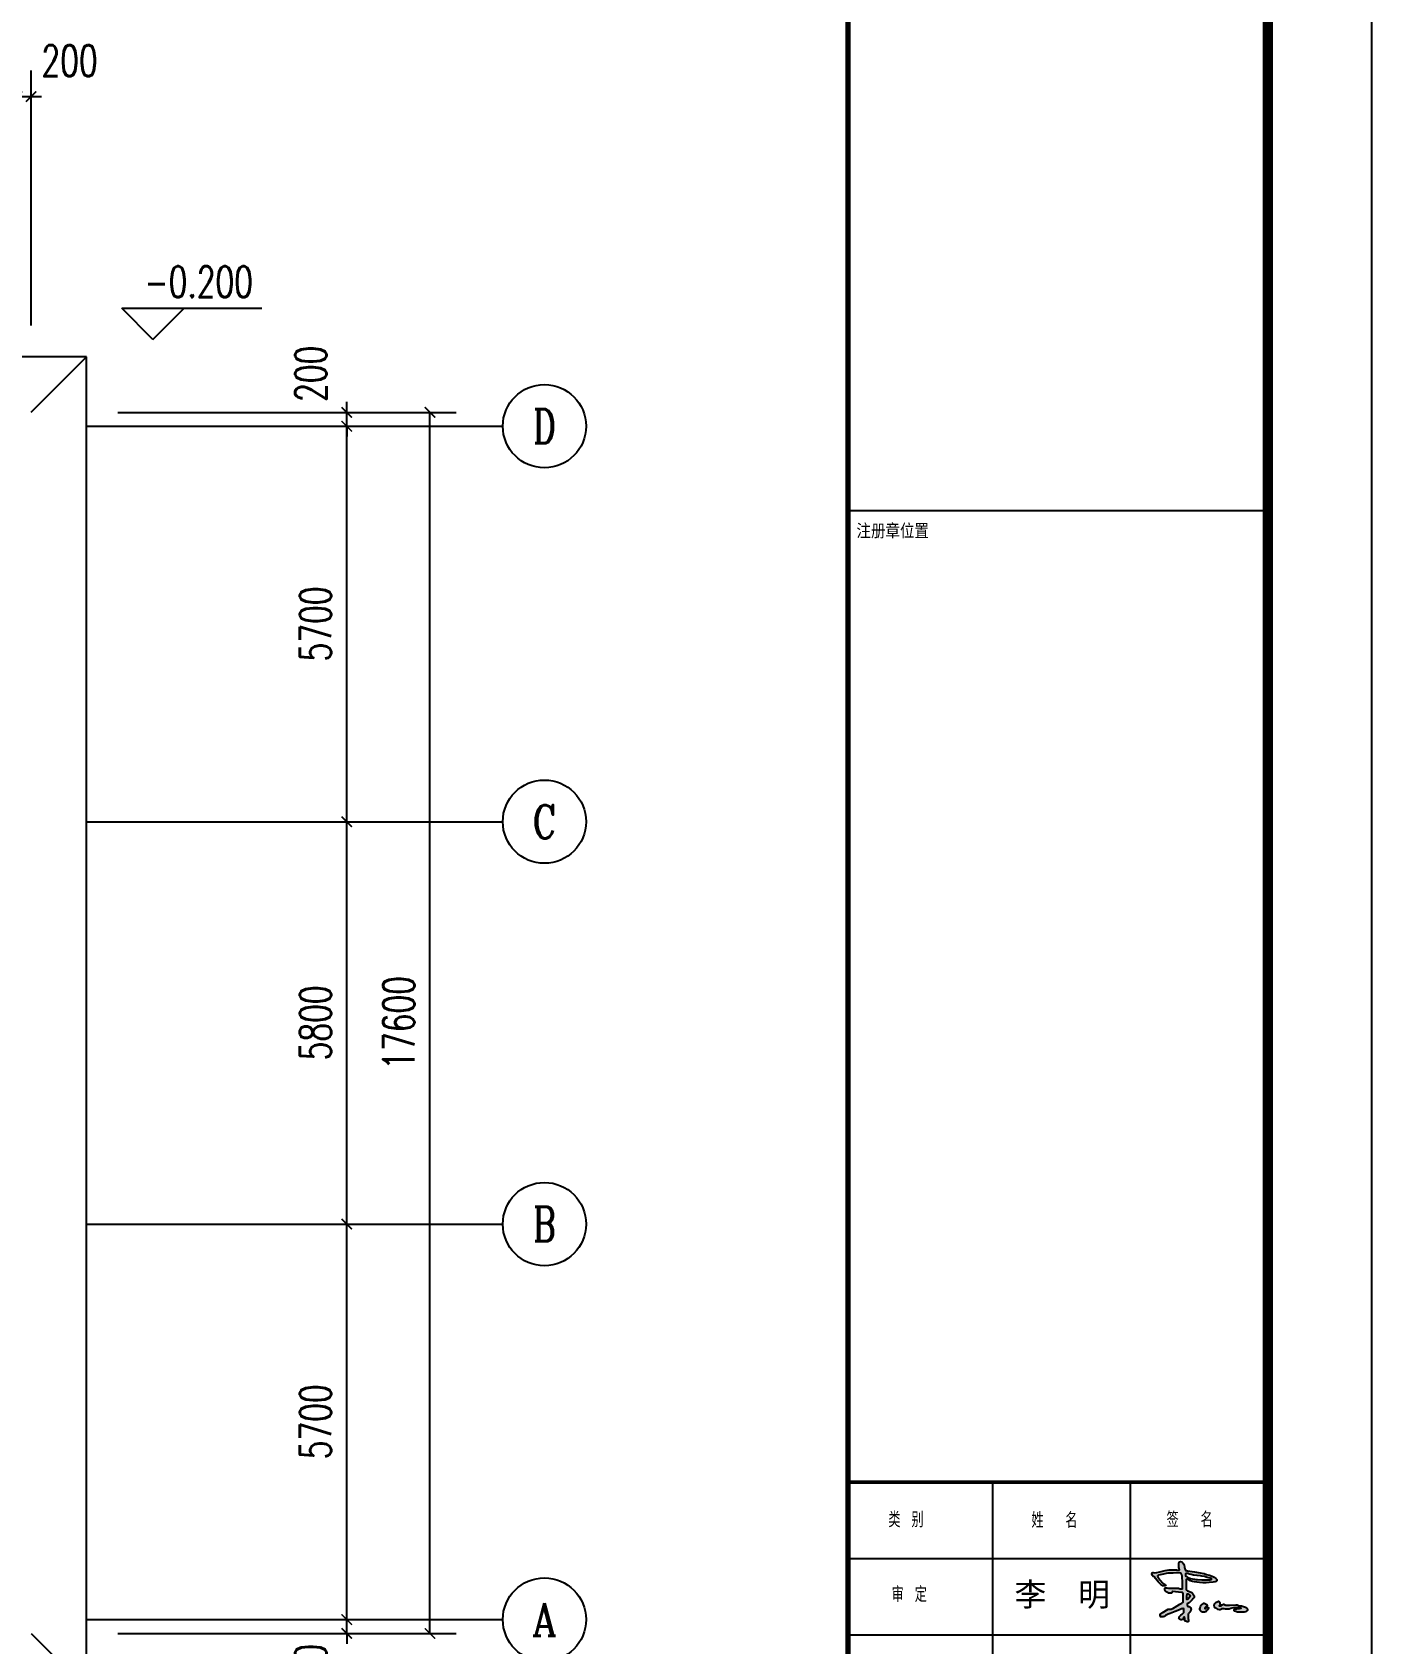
# Model space of a CAD drawing. Extents: x 1728470 to 1835391, y -157368 to 197905.
# Drawn here: x 1798467 to 1817775, y 66212 to 89440 of the extents above; entities that cross this region are included whole.
import ezdxf
from ezdxf.enums import TextEntityAlignment as Align

# ---------------------------------------------------------------- set-up
doc = ezdxf.new("R2010")
doc.units = 0
doc.header["$LTSCALE"] = 1000
doc.header["$MEASUREMENT"] = 0
doc.layers.get('0').update_dxf_attribs({"linetype": 'CONTINUOUS'})
doc.layers.get('DEFPOINTS').update_dxf_attribs({"linetype": 'CONTINUOUS'})
for name, color, linetype in [('AXIS', 3, 'CONTINUOUS'), ('AXIS_TEXT', 7, 'CONTINUOUS'), ('DIM_ELEV', 3, 'CONTINUOUS'), ('GROUND', 2, 'CONTINUOUS'), ('PP-PM-TK', 7, 'CONTINUOUS'), ('PUB_TEXT', 7, 'CONTINUOUS'), ('PUB_TITLE', 4, 'CONTINUOUS'), ('签名', 255, 'CONTINUOUS')]:
    doc.layers.add(name, color=color, linetype=linetype)
doc.styles.add('-黑体', font='simhei.ttf', dxfattribs={"width": 0.8})
doc.styles.add('_TCH_AXIS', font='COMPLEX', dxfattribs={"bigfont": 'GBCBIG'})
doc.styles.add('_TCH_DIM', font='SIMPLEX', dxfattribs={"bigfont": 'GBCBIG'})
doc.styles.add('COMPLEX', font='COMPLEX')
doc.styles.add('DIM_FONT', font='SIMPLEX', dxfattribs={"width": 0.7, "bigfont": 'GBCBIG'})
doc.styles.add('TQ', font='txt.shx', dxfattribs={"width": 0.8, "bigfont": 'hztxt.shx'})
doc.dimstyles.new('DIMN150', dxfattribs={"dimscale": 1.5, "dimtxt": 300, "dimasz": 100, "dimexe": 250, "dimexo": 300, "dimgap": 150, "dimtad": 1, "dimdec": 0, "dimzin": 0, "dimtxsty": 'DIM_FONT', "dimblk": 'ARCHTICK', "dimcen": 0.09, "dimclrt": 7, "dimazin": 3, "dimtfac": 1, "dimtdec": 0, "dimtix": 1, "dimtmove": 0, "dimatfit": 3, "dimtolj": 1, "dimtzin": 0})

# ---------------------------------------------------------------- blocks, each defined once
blk = doc.blocks.new('_ARCHTICK')
at = {"color": 0, "linetype": 'BYBLOCK', "const_width": 0.15}
blk.add_lwpolyline([(-0.5, -0.5), (0.5, 0.5)], dxfattribs=at)
blk = doc.blocks.new('*D69')
at = {"layer": 'AXIS', "color": 0}
for p, q in [((1968217, 87550), (1968217, 91225)), ((1968417, 87550), (1968417, 91225)), ((1968217, 90850), (1968067, 90850)), ((1968217, 90850), (1968417, 90850)), ((1968417, 90850), (1968567, 90850))]:
    blk.add_line(p, q, dxfattribs=at)
at = {"layer": 'DEFPOINTS', "color": 0}
for p in [(1968417, 90850), (1968217, 87100), (1968417, 87100)]:
    blk.add_point(p, dxfattribs=at)
at = {"layer": 'AXIS', "color": 0, "xscale": 150, "yscale": 150, "zscale": 150}
blk.add_blockref('_ARCHTICK', (1968217, 90850), dxfattribs=at)
at = {"layer": 'AXIS', "color": 0, "xscale": 150, "yscale": 150, "zscale": 150, "rotation": 180}
blk.add_blockref('_ARCHTICK', (1968417, 90850), dxfattribs=at)
at = {"layer": 'AXIS', "color": 7, "insert": (1968972, 91368), "char_height": 450, "attachment_point": 5, "style": 'DIM_FONT'}
blk.add_mtext('\\A1;200', dxfattribs=at)
blk = doc.blocks.new('_AXISO')
blk.add_circle((0, 0), 0.5)
at = {"layer": 'AXIS_TEXT', "style": 'COMPLEX', "width": 1.041667}
blk.add_attdef('A', text='', height=0.56, dxfattribs=at).set_placement((-0.25, -0.28), (0.25, -0.28), align=Align.FIT)
blk = doc.blocks.new('*D70')
at = {"layer": 'AXIS', "color": 0}
for p, q in [((1969667, 86300), (1974542, 86300)), ((1974167, 68700), (1974167, 86300)), ((1969667, 68700), (1974542, 68700))]:
    blk.add_line(p, q, dxfattribs=at)
at = {"layer": 'DEFPOINTS', "color": 0}
for p in [(1969217, 86300), (1974167, 86300), (1969217, 68700)]:
    blk.add_point(p, dxfattribs=at)
at = {"layer": 'AXIS', "color": 0, "xscale": 150, "yscale": 150, "zscale": 150}
for p, rotation in [((1974167, 86300), 90), ((1974167, 68700), 270)]:
    blk.add_blockref('_ARCHTICK', p, dxfattribs=dict(at, rotation=rotation))
at = {"layer": 'AXIS', "color": 7, "insert": (1973717, 77500), "char_height": 450, "attachment_point": 5, "rotation": 90, "style": 'DIM_FONT'}
blk.add_mtext('\\A1;17600', dxfattribs=at)
blk = doc.blocks.new('*D71')
at = {"layer": 'AXIS', "color": 0}
for p, q in [((1972967, 68900), (1972967, 69050)), ((1969667, 68900), (1973342, 68900)), ((1972967, 68700), (1972967, 68900)), ((1969667, 68700), (1973342, 68700)), ((1972967, 68700), (1972967, 68550))]:
    blk.add_line(p, q, dxfattribs=at)
at = {"layer": 'DEFPOINTS', "color": 0}
for p in [(1969217, 68900), (1972967, 68900), (1969217, 68700)]:
    blk.add_point(p, dxfattribs=at)
at = {"layer": 'AXIS', "color": 0, "xscale": 150, "yscale": 150, "zscale": 150}
for p, rotation in [((1972967, 68900), 270), ((1972967, 68700), 90)]:
    blk.add_blockref('_ARCHTICK', p, dxfattribs=dict(at, rotation=rotation))
at = {"layer": 'AXIS', "color": 7, "insert": (1972449, 68145), "char_height": 450, "attachment_point": 5, "rotation": 90, "style": 'DIM_FONT'}
blk.add_mtext('\\A1;200', dxfattribs=at)
blk = doc.blocks.new('*D72')
at = {"layer": 'AXIS', "color": 0}
for p, q in [((1969667, 74600), (1973342, 74600)), ((1972967, 68900), (1972967, 74600)), ((1969667, 68900), (1973342, 68900))]:
    blk.add_line(p, q, dxfattribs=at)
at = {"layer": 'DEFPOINTS', "color": 0}
for p in [(1969217, 74600), (1972967, 74600), (1969217, 68900)]:
    blk.add_point(p, dxfattribs=at)
at = {"layer": 'AXIS', "color": 0, "xscale": 150, "yscale": 150, "zscale": 150}
for p, rotation in [((1972967, 74600), 90), ((1972967, 68900), 270)]:
    blk.add_blockref('_ARCHTICK', p, dxfattribs=dict(at, rotation=rotation))
at = {"layer": 'AXIS', "color": 7, "insert": (1972517, 71750), "char_height": 450, "attachment_point": 5, "rotation": 90, "style": 'DIM_FONT'}
blk.add_mtext('\\A1;5700', dxfattribs=at)
blk = doc.blocks.new('*D73')
at = {"layer": 'AXIS', "color": 0}
for p, q in [((1969667, 80400), (1973342, 80400)), ((1972967, 74600), (1972967, 80400)), ((1969667, 74600), (1973342, 74600))]:
    blk.add_line(p, q, dxfattribs=at)
at = {"layer": 'DEFPOINTS', "color": 0}
for p in [(1969217, 80400), (1972967, 80400), (1969217, 74600)]:
    blk.add_point(p, dxfattribs=at)
at = {"layer": 'AXIS', "color": 0, "xscale": 150, "yscale": 150, "zscale": 150}
for p, rotation in [((1972967, 80400), 90), ((1972967, 74600), 270)]:
    blk.add_blockref('_ARCHTICK', p, dxfattribs=dict(at, rotation=rotation))
at = {"layer": 'AXIS', "color": 7, "insert": (1972517, 77500), "char_height": 450, "attachment_point": 5, "rotation": 90, "style": 'DIM_FONT'}
blk.add_mtext('\\A1;5800', dxfattribs=at)
blk = doc.blocks.new('*D74')
at = {"layer": 'AXIS', "color": 0}
for p, q in [((1969667, 86100), (1973342, 86100)), ((1972967, 80400), (1972967, 86100)), ((1969667, 80400), (1973342, 80400))]:
    blk.add_line(p, q, dxfattribs=at)
at = {"layer": 'DEFPOINTS', "color": 0}
for p in [(1969217, 86100), (1972967, 86100), (1969217, 80400)]:
    blk.add_point(p, dxfattribs=at)
at = {"layer": 'AXIS', "color": 0, "xscale": 150, "yscale": 150, "zscale": 150}
for p, rotation in [((1972967, 86100), 90), ((1972967, 80400), 270)]:
    blk.add_blockref('_ARCHTICK', p, dxfattribs=dict(at, rotation=rotation))
at = {"layer": 'AXIS', "color": 7, "insert": (1972517, 83250), "char_height": 450, "attachment_point": 5, "rotation": 90, "style": 'DIM_FONT'}
blk.add_mtext('\\A1;5700', dxfattribs=at)
blk = doc.blocks.new('*D75')
at = {"layer": 'AXIS', "color": 0}
for p, q in [((1972967, 86300), (1972967, 86450)), ((1969667, 86300), (1973342, 86300)), ((1972967, 86100), (1972967, 86300)), ((1969667, 86100), (1973342, 86100)), ((1972967, 86100), (1972967, 85950))]:
    blk.add_line(p, q, dxfattribs=at)
at = {"layer": 'DEFPOINTS', "color": 0}
for p in [(1969217, 86300), (1972967, 86300), (1969217, 86100)]:
    blk.add_point(p, dxfattribs=at)
at = {"layer": 'AXIS', "color": 0, "xscale": 150, "yscale": 150, "zscale": 150}
for p, rotation in [((1972967, 86300), 270), ((1972967, 86100), 90)]:
    blk.add_blockref('_ARCHTICK', p, dxfattribs=dict(at, rotation=rotation))
at = {"layer": 'AXIS', "color": 7, "insert": (1972449, 86855), "char_height": 450, "attachment_point": 5, "rotation": 90, "style": 'DIM_FONT'}
blk.add_mtext('\\A1;200', dxfattribs=at)
blk = doc.blocks.new('DFW32')
at = {"layer": 'AXIS', "color": 8}
for p, q in [((1969216.8, 86100.2), (1975216.8, 86100.2)), ((1969216.8, 80400.2), (1975216.8, 80400.2)), ((1969216.8, 74600.2), (1975216.8, 74600.2)), ((1969216.8, 68900.2), (1975216.8, 68900.2))]:
    blk.add_line(p, q, dxfattribs=at)
at = {"layer": 'DIM_ELEV', "color": 8}
for p, q in [((1970174.3, 87350.7), (1969724.3, 87800.7)), ((1969724.3, 87800.7), (1971744, 87800.7)), ((1970174.3, 87350.7), (1970624.3, 87800.7))]:
    blk.add_line(p, q, dxfattribs=at)
at = {"layer": 'GROUND', "color": 8}
for p, q in [((1969216.8, 87100.2), (1960916.8, 87100.2)), ((1968416.8, 86300.2), (1969216.8, 87100.2)), ((1969216.8, 67900.2), (1969216.8, 87100.2)), ((1968416.8, 68700.2), (1969216.8, 67900.2))]:
    blk.add_line(p, q, dxfattribs=at)
at = {"layer": 'AXIS', "color": 8}
ref = blk.add_blockref('_AXISO', (1975816.8, 86100.2), dxfattribs=dict(at, xscale=1200, yscale=1200, zscale=1200))
ref.add_attrib('A', 'D', dxfattribs={"layer": 'AXIS_TEXT', "color": 8, "height": 493.2, "style": '_TCH_AXIS', "width": 0.823529}).set_placement((1975652.4, 85853.6), (1975981.2, 85853.6), align=Align.FIT)
ref = blk.add_blockref('_AXISO', (1975816.8, 80400.2), dxfattribs=dict(at, xscale=1200, yscale=1200, zscale=1200))
ref.add_attrib('A', 'C', dxfattribs={"layer": 'AXIS_TEXT', "color": 8, "height": 480.7, "style": '_TCH_AXIS'}).set_placement((1975645.1, 80159.8), (1975988.5, 80159.8), align=Align.FIT)
ref = blk.add_blockref('_AXISO', (1975816.8, 74600.2), dxfattribs=dict(at, xscale=1200, yscale=1200, zscale=1200))
ref.add_attrib('A', 'B', dxfattribs={"layer": 'AXIS_TEXT', "color": 8, "height": 493.2, "style": '_TCH_AXIS', "width": 0.823529}).set_placement((1975652.4, 74353.6), (1975981.2, 74353.6), align=Align.FIT)
ref = blk.add_blockref('_AXISO', (1975816.8, 68900.2), dxfattribs=dict(at, xscale=1200, yscale=1200, zscale=1200))
ref.add_attrib('A', 'A', dxfattribs={"layer": 'AXIS_TEXT', "color": 8, "height": 468.8, "style": '_TCH_AXIS', "width": 0.888889}).set_placement((1975638.2, 68665.8), (1975995.3, 68665.8), align=Align.FIT)
at = {"layer": 'PUB_TEXT', "color": 8, "style": '_TCH_DIM', "width": 0.705882}
blk.add_text('-0.200', height=446.25, dxfattribs=at).set_placement((1970049, 87958.2))
at = {"layer": 'AXIS', "color": 8}
for base, p1, p2, angle, picture, middle in [((1968416.8, 90850.2), (1968216.8, 87100.2), (1968416.8, 87100.2), 0, '*D69', (1968971.8, 91367.7)), ((1972966.8, 86300.2), (1969216.8, 86100.2), (1969216.8, 86300.2), 90, '*D75', (1972449.3, 86855.2)), ((1972966.8, 68900.2), (1969216.8, 68700.2), (1969216.8, 68900.2), 90, '*D71', (1972449.3, 68145.2))]:
    dim = blk.add_linear_dim(base=base, p1=p1, p2=p2, angle=angle, dimstyle='DIMN150', dxfattribs=at)
    dim.commit()
    dim.dimension.update_dxf_attribs({"geometry": picture, "text_midpoint": middle, "dimtype": 161})
for p1, p2, distance, picture, middle in [((1969216.8, 68700.2), (1969216.8, 86300.2), -4950, '*D70', (1973716.8, 77500.2)), ((1969216.8, 80400.2), (1969216.8, 86100.2), -3750, '*D74', (1972516.8, 83250.2)), ((1969216.8, 74600.2), (1969216.8, 80400.2), -3750, '*D73', (1972516.8, 77500.2)), ((1969216.8, 68900.2), (1969216.8, 74600.2), -3750, '*D72', (1972516.8, 71750.2))]:
    dim = blk.add_aligned_dim(p1=p1, p2=p2, distance=distance, dimstyle='DIMN150', dxfattribs=at)
    dim.commit()
    dim.dimension.update_dxf_attribs({"geometry": picture, "text_midpoint": middle})

msp = doc.modelspace()

# ---------------------------------------------------------------- hatches: boundary and pattern name
h = msp.add_hatch(color=7)
h.paths.add_polyline_path([(1815101, 67127), (1815099, 67134), (1815100, 67138), (1815104, 67140), (1815111, 67142), (1815126, 67138), (1815137, 67132), (1815162, 67120), (1815189, 67112), (1815220, 67103), (1815254, 67100), (1815290, 67096), (1815342, 67093), (1815389, 67093), (1815432, 67094), (1815489, 67101), (1815519, 67104), (1815532, 67109), (1815541, 67118), (1815543, 67127), (1815541, 67140), (1815527, 67155), (1815504, 67171), (1815472, 67187), (1815434, 67200), (1815395, 67213), (1815357, 67223), (1815301, 67235), (1815222, 67249), (1815121, 67266), (1815106, 67267), (1815095, 67265), (1815089, 67267), (1815086, 67274), (1815083, 67284), (1815081, 67293), (1815076, 67316), (1815069, 67343), (1815061, 67364), (1815049, 67382), (1815036, 67391), (1815020, 67398), (1815005, 67393), (1814994, 67373), (1814993, 67348), (1814994, 67314), (1814998, 67295), (1815005, 67280), (1815001, 67275), (1814963, 67276), (1814926, 67276), (1814853, 67277), (1814828, 67273), (1814795, 67267), (1814760, 67261), (1814718, 67251), (1814679, 67242), (1814647, 67237), (1814625, 67240), (1814619, 67240), (1814609, 67234), (1814606, 67219), (1814612, 67195), (1814625, 67182), (1814640, 67176), (1814648, 67170), (1814656, 67155), (1814675, 67131), (1814697, 67105), (1814736, 67067), (1814749, 67055), (1814762, 67049), (1814780, 67047), (1814795, 67047), (1814807, 67052), (1814807, 67054), (1814807, 67055), (1814806, 67058), (1814804, 67062), (1814799, 67065), (1814790, 67068), (1814782, 67073), (1814767, 67083), (1814753, 67095), (1814737, 67113), (1814719, 67134), (1814708, 67147), (1814697, 67162), (1814690, 67177), (1814687, 67184), (1814687, 67190), (1814689, 67194), (1814702, 67201), (1814724, 67205), (1814751, 67213), (1814775, 67218), (1814811, 67224), (1814835, 67231), (1814860, 67229), (1814888, 67231), (1814914, 67232), (1814961, 67233), (1814984, 67235), (1815001, 67236), (1815017, 67232), (1815027, 67227), (1815033, 67218), (1815038, 67205), (1815041, 67188), (1815044, 67154), (1815047, 67123), (1815047, 67024), (1815046, 67006), (1815042, 67003), (1815031, 67005), (1815011, 67006), (1814999, 67008), (1814987, 67012), (1814982, 67015), (1814973, 67016), (1814925, 67016), (1814882, 67016), (1814843, 67015), (1814819, 67017), (1814803, 67019), (1814797, 67018), (1814794, 67015), (1814794, 67004), (1814794, 66991), (1814797, 66979), (1814800, 66971), (1814809, 66962), (1814819, 66954), (1814833, 66949), (1814849, 66943), (1814868, 66940), (1814877, 66941), (1814885, 66942), (1814890, 66943), (1814893, 66946), (1814895, 66953), (1814897, 66957), (1814899, 66960), (1814907, 66965), (1814945, 66963), (1815033, 66953), (1815041, 66953), (1815047, 66951), (1815053, 66947), (1815054, 66938), (1815055, 66896), (1815058, 66830), (1815057, 66820), (1815057, 66812), (1815052, 66807), (1815036, 66798), (1815009, 66783), (1814970, 66759), (1814909, 66723), (1814895, 66717), (1814884, 66712), (1814873, 66712), (1814861, 66711), (1814852, 66712), (1814846, 66711), (1814838, 66709), (1814755, 66660), (1814737, 66651), (1814728, 66644), (1814723, 66634), (1814723, 66623), (1814728, 66610), (1814731, 66603), (1814746, 66600), (1814762, 66599), (1814770, 66600), (1814781, 66605), (1814803, 66619), (1814839, 66638), (1814868, 66648), (1814894, 66657), (1814916, 66668), (1814940, 66678), (1814978, 66693), (1815013, 66705), (1815034, 66715), (1815044, 66717), (1815057, 66720), (1815065, 66718), (1815066, 66707), (1815068, 66690), (1815067, 66674), (1815066, 66664), (1815058, 66655), (1815044, 66641), (1815023, 66623), (1815002, 66605), (1814999, 66600), (1814998, 66587), (1814996, 66578), (1815002, 66567), (1815011, 66561), (1815021, 66559), (1815029, 66558), (1815037, 66559), (1815043, 66560), (1815050, 66562), (1815054, 66567), (1815057, 66570), (1815060, 66578), (1815060, 66582), (1815061, 66587), (1815062, 66591), (1815066, 66595), (1815068, 66596), (1815072, 66597), (1815076, 66595), (1815077, 66590), (1815079, 66580), (1815079, 66568), (1815079, 66552), (1815079, 66545), (1815083, 66539), (1815093, 66536), (1815104, 66535), (1815116, 66531), (1815126, 66530), (1815133, 66534), (1815133, 66551), (1815130, 66575), (1815127, 66629), (1815127, 66639), (1815133, 66648), (1815141, 66658), (1815153, 66668), (1815164, 66687), (1815169, 66699), (1815170, 66712), (1815167, 66723), (1815160, 66734), (1815150, 66743), (1815141, 66749), (1815131, 66750), (1815120, 66754), (1815117, 66758), (1815116, 66770), (1815115, 66779), (1815114, 66786), (1815141, 66802), (1815164, 66823), (1815186, 66848), (1815202, 66863), (1815210, 66875), (1815214, 66886), (1815213, 66903), (1815206, 66917), (1815196, 66931), (1815186, 66942), (1815179, 66950), (1815147, 66964), (1815118, 66976), (1815104, 66984), (1815100, 66996), (1815099, 67011), (1815101, 67067)])
h.paths.add_polyline_path([(1815119, 67174), (1815107, 67181), (1815098, 67185), (1815092, 67190), (1815089, 67195), (1815089, 67202), (1815089, 67218), (1815090, 67219), (1815092, 67222), (1815094, 67224), (1815099, 67225), (1815103, 67226), (1815110, 67227), (1815116, 67227), (1815123, 67225), (1815131, 67223), (1815149, 67217), (1815174, 67210), (1815207, 67203), (1815260, 67196), (1815304, 67192), (1815326, 67188), (1815363, 67181), (1815400, 67169), (1815447, 67157), (1815458, 67155), (1815464, 67153), (1815467, 67152), (1815468, 67149), (1815468, 67146), (1815465, 67142), (1815456, 67140), (1815441, 67134), (1815419, 67133), (1815388, 67134), (1815358, 67134), (1815325, 67133), (1815261, 67140), (1815239, 67140), (1815219, 67142), (1815191, 67147), (1815161, 67155)], flags=16)
h.paths.add_polyline_path([(1815116, 66931), (1815120, 66932), (1815125, 66931), (1815140, 66923), (1815146, 66920), (1815150, 66917), (1815153, 66913), (1815155, 66908), (1815156, 66900), (1815154, 66895), (1815151, 66889), (1815145, 66882), (1815137, 66871), (1815129, 66863), (1815122, 66856), (1815118, 66851), (1815115, 66849), (1815111, 66849), (1815110, 66850), (1815108, 66853), (1815108, 66859), (1815110, 66884), (1815110, 66899), (1815111, 66906), (1815112, 66911), (1815112, 66921), (1815112, 66928), (1815114, 66930)], flags=16)
h = msp.add_hatch(color=7)
h.paths.add_polyline_path([(1815410, 66708), (1815418, 66714), (1815421, 66720), (1815423, 66728), (1815422, 66733), (1815419, 66737), (1815414, 66739), (1815407, 66738), (1815399, 66736), (1815392, 66735), (1815387, 66730), (1815382, 66724), (1815377, 66720), (1815371, 66719), (1815368, 66721), (1815367, 66725), (1815369, 66730), (1815373, 66736), (1815388, 66748), (1815395, 66752), (1815400, 66759), (1815400, 66769), (1815399, 66775), (1815397, 66779), (1815389, 66784), (1815380, 66789), (1815369, 66793), (1815361, 66797), (1815350, 66797), (1815344, 66794), (1815338, 66789), (1815332, 66784), (1815324, 66777), (1815316, 66767), (1815305, 66748), (1815300, 66731), (1815297, 66716), (1815298, 66702), (1815305, 66688), (1815312, 66680), (1815322, 66673), (1815337, 66670), (1815350, 66668), (1815366, 66670), (1815381, 66675), (1815390, 66684), (1815399, 66697)])
h.paths.add_polyline_path([(1815939, 66742), (1815925, 66745), (1815912, 66748), (1815897, 66753), (1815878, 66756), (1815855, 66761), (1815837, 66767), (1815827, 66768), (1815816, 66768), (1815725, 66766), (1815709, 66766), (1815691, 66765), (1815672, 66765), (1815660, 66767), (1815655, 66769), (1815650, 66774), (1815643, 66777), (1815632, 66777), (1815626, 66773), (1815619, 66770), (1815611, 66767), (1815605, 66762), (1815599, 66756), (1815592, 66754), (1815588, 66755), (1815582, 66755), (1815580, 66758), (1815579, 66762), (1815581, 66765), (1815585, 66768), (1815588, 66770), (1815592, 66777), (1815593, 66784), (1815592, 66789), (1815591, 66796), (1815589, 66801), (1815586, 66807), (1815583, 66811), (1815579, 66816), (1815575, 66818), (1815570, 66820), (1815564, 66821), (1815561, 66820), (1815559, 66819), (1815556, 66818), (1815536, 66809), (1815522, 66802), (1815511, 66792), (1815505, 66785), (1815502, 66777), (1815500, 66767), (1815503, 66752), (1815511, 66735), (1815520, 66728), (1815535, 66719), (1815552, 66712), (1815573, 66707), (1815590, 66707), (1815601, 66712), (1815609, 66717), (1815616, 66721), (1815623, 66721), (1815642, 66720), (1815664, 66716), (1815690, 66716), (1815718, 66718), (1815741, 66725), (1815762, 66732), (1815786, 66735), (1815811, 66736), (1815837, 66737), (1815864, 66737), (1815876, 66736), (1815884, 66733), (1815887, 66730), (1815886, 66722), (1815878, 66719), (1815865, 66718), (1815847, 66715), (1815826, 66713), (1815802, 66709), (1815795, 66707), (1815791, 66704), (1815787, 66700), (1815787, 66696), (1815788, 66692), (1815792, 66688), (1815796, 66685), (1815803, 66685), (1815841, 66675), (1815849, 66674), (1815871, 66675), (1815905, 66673), (1815941, 66673), (1815964, 66677), (1815978, 66685), (1815986, 66696), (1815987, 66706), (1815984, 66714), (1815975, 66724), (1815966, 66729), (1815955, 66735)])

# ---------------------------------------------------------------- linework, layer by layer
for points in [[(1814807, 67052), (1814795, 67047), (1814780, 67047), (1814762, 67049), (1814749, 67055), (1814736, 67067), (1814697, 67105), (1814675, 67131), (1814656, 67155), (1814648, 67170), (1814640, 67176), (1814625, 67182), (1814612, 67195), (1814606, 67219), (1814609, 67234), (1814619, 67240), (1814625, 67240), (1814647, 67237), (1814679, 67242), (1814718, 67251), (1814760, 67261), (1814795, 67267), (1814828, 67273), (1814853, 67277), (1814926, 67276), (1814963, 67276), (1815001, 67275), (1815005, 67280), (1814998, 67295), (1814994, 67314), (1814993, 67348), (1814994, 67373), (1815005, 67393), (1815020, 67398), (1815036, 67391), (1815049, 67382), (1815061, 67364), (1815069, 67343), (1815076, 67316), (1815081, 67293), (1815083, 67284), (1815086, 67274), (1815089, 67267), (1815095, 67265), (1815106, 67267), (1815121, 67266), (1815222, 67249), (1815301, 67235), (1815357, 67223), (1815395, 67213), (1815434, 67200), (1815472, 67187), (1815504, 67171), (1815527, 67155), (1815541, 67140), (1815543, 67127), (1815541, 67118), (1815532, 67109), (1815519, 67104), (1815489, 67101), (1815432, 67094), (1815389, 67093), (1815342, 67093), (1815290, 67096), (1815254, 67100), (1815220, 67103), (1815189, 67112), (1815162, 67120), (1815137, 67132), (1815126, 67138), (1815111, 67142), (1815104, 67140), (1815100, 67138), (1815099, 67134), (1815101, 67127), (1815101, 67067), (1815099, 67011), (1815100, 66996), (1815104, 66984), (1815118, 66976), (1815147, 66964), (1815179, 66950), (1815186, 66942), (1815196, 66931), (1815206, 66917), (1815213, 66903), (1815214, 66886), (1815210, 66875), (1815202, 66863), (1815186, 66848), (1815164, 66823), (1815141, 66802), (1815114, 66786), (1815115, 66779), (1815116, 66770), (1815117, 66758), (1815120, 66754), (1815131, 66750), (1815141, 66749), (1815150, 66743), (1815160, 66734), (1815167, 66723), (1815170, 66712), (1815169, 66699), (1815164, 66687), (1815153, 66668), (1815141, 66658), (1815133, 66648), (1815127, 66639), (1815127, 66629), (1815130, 66575), (1815133, 66551), (1815133, 66534), (1815126, 66530), (1815116, 66531), (1815104, 66535), (1815093, 66536), (1815083, 66539), (1815079, 66545), (1815079, 66552), (1815079, 66568), (1815079, 66580), (1815077, 66590), (1815076, 66595), (1815072, 66597), (1815068, 66596), (1815066, 66595), (1815062, 66591), (1815061, 66587), (1815060, 66582), (1815060, 66578), (1815057, 66570), (1815054, 66567), (1815050, 66562), (1815043, 66560), (1815037, 66559), (1815029, 66558), (1815021, 66559), (1815011, 66561), (1815002, 66567), (1814996, 66578), (1814998, 66587), (1814999, 66600), (1815002, 66605), (1815023, 66623), (1815044, 66641), (1815058, 66655), (1815066, 66664), (1815067, 66674), (1815068, 66690), (1815066, 66707), (1815065, 66718), (1815057, 66720), (1815044, 66717), (1815034, 66715), (1815013, 66705), (1814978, 66693), (1814940, 66678), (1814916, 66668), (1814894, 66657), (1814868, 66648), (1814839, 66638), (1814803, 66619), (1814781, 66605), (1814770, 66600), (1814762, 66599), (1814746, 66600), (1814731, 66603), (1814728, 66610), (1814723, 66623), (1814723, 66634), (1814728, 66644), (1814737, 66651), (1814755, 66660), (1814838, 66709), (1814846, 66711), (1814852, 66712), (1814861, 66711), (1814873, 66712), (1814884, 66712), (1814895, 66717), (1814909, 66723), (1814970, 66759), (1815009, 66783), (1815036, 66798), (1815052, 66807), (1815057, 66812), (1815057, 66820), (1815058, 66830), (1815055, 66896), (1815054, 66938), (1815053, 66947), (1815047, 66951), (1815041, 66953), (1815033, 66953), (1814945, 66963), (1814907, 66965), (1814899, 66960), (1814897, 66957), (1814895, 66953), (1814893, 66946), (1814890, 66943), (1814885, 66942), (1814877, 66941), (1814868, 66940), (1814849, 66943), (1814833, 66949), (1814819, 66954), (1814809, 66962), (1814800, 66971), (1814797, 66979), (1814794, 66991), (1814794, 67004), (1814794, 67015), (1814797, 67018), (1814803, 67019), (1814819, 67017), (1814843, 67015), (1814882, 67016), (1814925, 67016), (1814973, 67016), (1814982, 67015), (1814987, 67012), (1814999, 67008), (1815011, 67006), (1815031, 67005), (1815042, 67003), (1815046, 67006), (1815047, 67024), (1815047, 67123), (1815044, 67154), (1815041, 67188), (1815038, 67205), (1815033, 67218), (1815027, 67227), (1815017, 67232), (1815001, 67236), (1814984, 67235), (1814961, 67233), (1814914, 67232), (1814888, 67231), (1814860, 67229), (1814835, 67231), (1814811, 67224), (1814775, 67218), (1814751, 67213), (1814724, 67205), (1814702, 67201), (1814689, 67194), (1814687, 67190), (1814687, 67184), (1814690, 67177), (1814697, 67162), (1814708, 67147), (1814719, 67134), (1814737, 67113), (1814753, 67095), (1814767, 67083), (1814782, 67073), (1814790, 67068), (1814799, 67065), (1814804, 67062), (1814806, 67058), (1814807, 67055), (1814807, 67054)], [(1815089, 67218), (1815089, 67202), (1815089, 67195), (1815092, 67190), (1815098, 67185), (1815107, 67181), (1815119, 67174), (1815161, 67155), (1815191, 67147), (1815219, 67142), (1815239, 67140), (1815261, 67140), (1815325, 67133), (1815358, 67134), (1815388, 67134), (1815419, 67133), (1815441, 67134), (1815456, 67140), (1815465, 67142), (1815468, 67146), (1815468, 67149), (1815467, 67152), (1815464, 67153), (1815458, 67155), (1815447, 67157), (1815400, 67169), (1815363, 67181), (1815326, 67188), (1815304, 67192), (1815260, 67196), (1815207, 67203), (1815174, 67210), (1815149, 67217), (1815131, 67223), (1815123, 67225), (1815116, 67227), (1815110, 67227), (1815103, 67226), (1815099, 67225), (1815094, 67224), (1815092, 67222), (1815090, 67219)], [(1815112, 66911), (1815112, 66921), (1815112, 66928), (1815114, 66930), (1815116, 66931), (1815120, 66932), (1815125, 66931), (1815140, 66923), (1815146, 66920), (1815150, 66917), (1815153, 66913), (1815155, 66908), (1815156, 66900), (1815154, 66895), (1815151, 66889), (1815145, 66882), (1815137, 66871), (1815129, 66863), (1815122, 66856), (1815118, 66851), (1815115, 66849), (1815111, 66849), (1815110, 66850), (1815108, 66853), (1815108, 66859), (1815110, 66884), (1815110, 66899), (1815111, 66906)], [(1815344, 66794), (1815350, 66797), (1815361, 66797), (1815369, 66793), (1815380, 66789), (1815389, 66784), (1815397, 66779), (1815399, 66775), (1815400, 66769), (1815400, 66759), (1815395, 66752), (1815388, 66748), (1815373, 66736), (1815369, 66730), (1815367, 66725), (1815368, 66721), (1815371, 66719), (1815377, 66720), (1815382, 66724), (1815387, 66730), (1815392, 66735), (1815399, 66736), (1815407, 66738), (1815414, 66739), (1815419, 66737), (1815422, 66733), (1815423, 66728), (1815421, 66720), (1815418, 66714), (1815410, 66708), (1815399, 66697), (1815390, 66684), (1815381, 66675), (1815366, 66670), (1815350, 66668), (1815337, 66670), (1815322, 66673), (1815312, 66680), (1815305, 66688), (1815298, 66702), (1815297, 66716), (1815300, 66731), (1815305, 66748), (1815316, 66767), (1815324, 66777), (1815332, 66784), (1815338, 66789)], [(1815556, 66818), (1815536, 66809), (1815522, 66802), (1815511, 66792), (1815505, 66785), (1815502, 66777), (1815500, 66767), (1815503, 66752), (1815511, 66735), (1815520, 66728), (1815535, 66719), (1815552, 66712), (1815573, 66707), (1815590, 66707), (1815601, 66712), (1815609, 66717), (1815616, 66721), (1815623, 66721), (1815642, 66720), (1815664, 66716), (1815690, 66716), (1815718, 66718), (1815741, 66725), (1815762, 66732), (1815786, 66735), (1815811, 66736), (1815837, 66737), (1815864, 66737), (1815876, 66736), (1815884, 66733), (1815887, 66730), (1815886, 66722), (1815878, 66719), (1815865, 66718), (1815847, 66715), (1815826, 66713), (1815802, 66709), (1815795, 66707), (1815791, 66704), (1815787, 66700), (1815787, 66696), (1815788, 66692), (1815792, 66688), (1815796, 66685), (1815803, 66685), (1815841, 66675), (1815849, 66674), (1815871, 66675), (1815905, 66673), (1815941, 66673), (1815964, 66677), (1815978, 66685), (1815986, 66696), (1815987, 66706), (1815984, 66714), (1815975, 66724), (1815966, 66729), (1815955, 66735), (1815939, 66742), (1815925, 66745), (1815912, 66748), (1815897, 66753), (1815878, 66756), (1815855, 66761), (1815837, 66767), (1815827, 66768), (1815816, 66768), (1815725, 66766), (1815709, 66766), (1815691, 66765), (1815672, 66765), (1815660, 66767), (1815655, 66769), (1815650, 66774), (1815643, 66777), (1815632, 66777), (1815626, 66773), (1815619, 66770), (1815611, 66767), (1815605, 66762), (1815599, 66756), (1815592, 66754), (1815588, 66755), (1815582, 66755), (1815580, 66758), (1815579, 66762), (1815581, 66765), (1815585, 66768), (1815588, 66770), (1815592, 66777), (1815593, 66784), (1815592, 66789), (1815591, 66796), (1815589, 66801), (1815586, 66807), (1815583, 66811), (1815579, 66816), (1815575, 66818), (1815570, 66820), (1815564, 66821), (1815561, 66820), (1815559, 66819)]]:
    msp.add_lwpolyline(points, close=True)
at = {"layer": 'PP-PM-TK', "color": 4}
msp.add_line((1810225, 82544), (1816275, 82544), dxfattribs=at)
at = {"layer": 'PP-PM-TK', "color": 4, "const_width": 77}
msp.add_lwpolyline([(1810225, 102951), (1810225, 42951)], dxfattribs=at)
at = {"layer": 'PUB_TITLE', "color": 4}
for p, q in [((1812315, 60842), (1812315, 68542)), ((1814295, 60842), (1814295, 68542)), ((1810225, 67442), (1816275, 67442)), ((1810225, 66342), (1816275, 66342))]:
    msp.add_line(p, q, dxfattribs=at)
at = {"layer": 'PUB_TITLE'}
msp.add_lwpolyline([(1728675, 41451), (1817775, 41451), (1817775, 104451), (1728675, 104451)], close=True, dxfattribs=at)
at = {"layer": 'PUB_TITLE', "const_width": 150}
msp.add_lwpolyline([(1732425, 42951), (1816275, 42951), (1816275, 102951), (1732425, 102951)], close=True, dxfattribs=at)
at = {"layer": 'PUB_TITLE', "color": 4, "const_width": 55}
msp.add_lwpolyline([(1810225, 68542), (1816275, 68542)], dxfattribs=at)

# ---------------------------------------------------------------- block references
msp.add_blockref('DFW32', (-169967, -2339))

# ---------------------------------------------------------------- texts
at = {"layer": 'PUB_TEXT', "color": 2, "style": 'TQ'}
msp.add_text('注册章位置', height=209, dxfattribs=at).set_placement((1810347, 82144))
at = {"layer": 'PUB_TEXT', "color": 2, "char_height": 220, "width": 1847.81, "attachment_point": 1, "style": 'TQ'}
for s, insert in [('类 别', (1810806, 68111)), ('姓  名', (1812868, 68103)), ('签  名', (1814817, 68112)), ('审 定', (1810854, 67033))]:
    msp.add_mtext(s, dxfattribs=dict(at, insert=insert))
at = {"layer": '签名', "linetype": 'CONTINUOUS', "style": '-黑体'}
msp.add_text('李  明', height=336.6, dxfattribs=at).set_placement((1812625, 66755))

doc.saveas('drawing.dxf')
